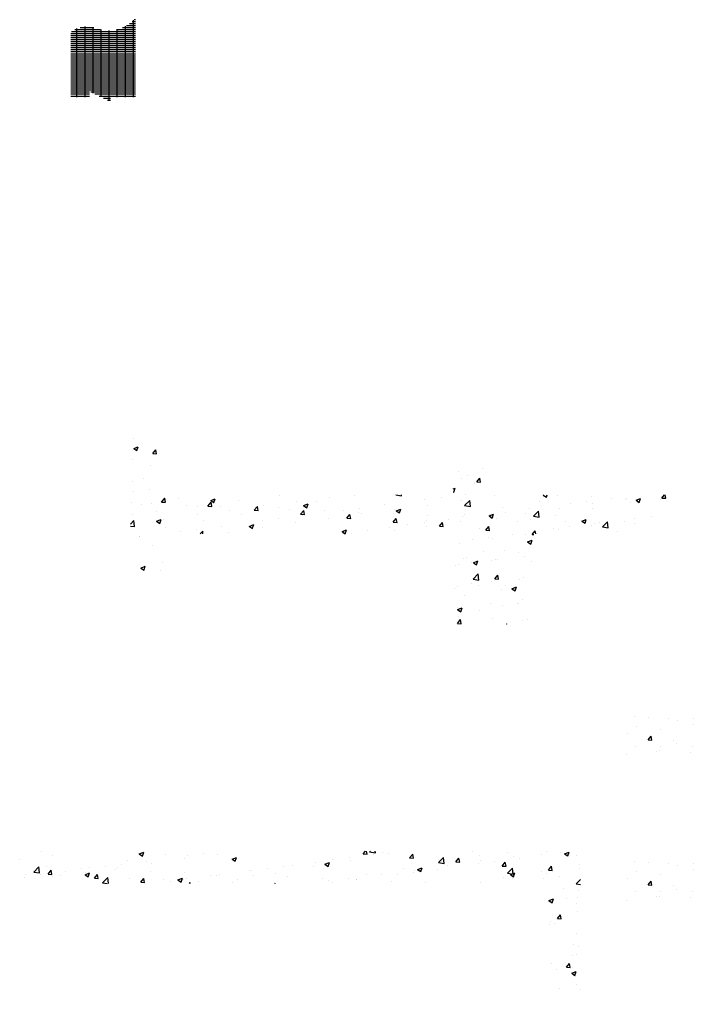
# Paper-space layout 'Layout1' of a CAD drawing. Extents: x -48985 to 14169573, y -18818 to 9731621.
# Drawn here: x 5280 to 15725, y 17682 to 32720 of the extents above; entities that cross this region are included whole.
import ezdxf

# ---------------------------------------------------------------- set-up
doc = ezdxf.new("R2010")
doc.units = 0
doc.header["$LTSCALE"] = 1000
doc.layers.get('0').update_dxf_attribs({"linetype": 'CONTINUOUS'})

# ---------------------------------------------------------------- blocks, each defined once
blk = doc.blocks.new('*X')
at = {"color": 0}
for p, q in [((7979, 35812), (8034, 35812)), ((8000, 34639), (8000, 35832)), ((8012, 35844), (8034, 35844)), ((7041, 35656), (8034, 35656)), ((7092, 35688), (7487, 35688)), ((7125, 34639), (7125, 35703)), ((7172, 35719), (7385, 35719)), ((7250, 34639), (7250, 35732)), ((7375, 34701), (7375, 35721)), ((7500, 34641), (7500, 35685)), ((7625, 34581), (7625, 35673)), ((7738, 35688), (8034, 35688)), ((7750, 34639), (7750, 35691)), ((7832, 35719), (8034, 35719)), ((7875, 34639), (7875, 35739)), ((7894, 35750), (8034, 35750)), ((7941, 35781), (8034, 35781)), ((7030, 35625), (8034, 35625)), ((7030, 35594), (8034, 35594)), ((7030, 35562), (8034, 35562)), ((7030, 35531), (8034, 35531)), ((7030, 35500), (8034, 35500)), ((7030, 35469), (8034, 35469)), ((7030, 35438), (8034, 35438)), ((7030, 35406), (8034, 35406)), ((7030, 35375), (8034, 35375)), ((7030, 35344), (8034, 35344)), ((7030, 35312), (8034, 35312)), ((7030, 35281), (8034, 35281)), ((7030, 35250), (8034, 35250)), ((7030, 35219), (8034, 35219)), ((7030, 35188), (8034, 35188)), ((7030, 35156), (8034, 35156)), ((7030, 35125), (8034, 35125)), ((7030, 35094), (8034, 35094)), ((7030, 35062), (8034, 35062)), ((7030, 35031), (8034, 35031)), ((7030, 35000), (8034, 35000)), ((7030, 34969), (8034, 34969)), ((7030, 34938), (8034, 34938)), ((7030, 34906), (8034, 34906)), ((7030, 34875), (8034, 34875)), ((7030, 34844), (8034, 34844)), ((7030, 34812), (8034, 34812)), ((7030, 34781), (8034, 34781)), ((7030, 34750), (8034, 34750)), ((7030, 34719), (7317, 34719)), ((7030, 34688), (7317, 34688)), ((7030, 34656), (7317, 34656)), ((7338, 34719), (8034, 34719)), ((7403, 34688), (8034, 34688)), ((7468, 34656), (8034, 34656)), ((7534, 34625), (7647, 34625)), ((7599, 34594), (7647, 34594)), ((22485, 26494), (22485, 26494)), ((22714, 26478), (22714, 26478)), ((23019, 26472), (23019, 26472)), ((22521, 26350), (22521, 26350)), ((23152, 26434), (23152, 26434)), ((23403, 26467), (23403, 26467)), ((23407, 26373), (23407, 26373)), ((22382, 26234), (22382, 26234)), ((22701, 26136), (22749, 26193)), ((22760, 26131), (22749, 26193)), ((22887, 26298), (22887, 26298)), ((22513, 26028), (22513, 26028)), ((22701, 26136), (22760, 26131)), ((22889, 26039), (22889, 26039)), ((23096, 26128), (23096, 26128)), ((23140, 26072), (23140, 26072)), ((23395, 26040), (23395, 26040)), ((22370, 25901), (22370, 25901)), ((22825, 25961), (22825, 25961)), ((22875, 25965), (22875, 25965)), ((23358, 25938), (23358, 25938)), ((56393, 21917), (56393, 21917)), ((56395, 21760), (56465, 21786)), ((56395, 21760), (56445, 21726)), ((56445, 21726), (56465, 21786)), ((56689, 21682), (56738, 21740)), ((56689, 21682), (56749, 21677)), ((56749, 21677), (56738, 21740)), ((56381, 21584), (56381, 21584)), ((56652, 21490), (56652, 21490)), ((61419, 21398), (61419, 21398)), ((61798, 21448), (61798, 21448)), ((56369, 21251), (56369, 21251)), ((56553, 21302), (56553, 21302)), ((61478, 21289), (61478, 21289)), ((61560, 21338), (61560, 21338)), ((61680, 21211), (61680, 21211)), ((61710, 21243), (61758, 21300)), ((61710, 21243), (61770, 21238)), ((61770, 21238), (61758, 21300)), ((56389, 21095), (56389, 21095)), ((56640, 21128), (56640, 21128)), ((61344, 21132), (61373, 21144)), ((61344, 21089), (61353, 21083)), ((61353, 21083), (61373, 21144)), ((61357, 21099), (61357, 21099)), ((61535, 21053), (61535, 21053)), ((56357, 20918), (56357, 20918)), ((56677, 20906), (56677, 20906)), ((56828, 20930), (56876, 20987)), ((56828, 20930), (56888, 20925)), ((56876, 20993), (56876, 20993)), ((56888, 20925), (56876, 20987)), ((57095, 20987), (57095, 20987)), ((57545, 20867), (57594, 20925)), ((57589, 20954), (57659, 20981)), ((57589, 20954), (57638, 20921)), ((57605, 20862), (57594, 20925)), ((57638, 20921), (57659, 20981)), ((58016, 20950), (58016, 20950)), ((58647, 21033), (58647, 21033)), ((58916, 20940), (58916, 20940)), ((59227, 20938), (59227, 20938)), ((59421, 21004), (59421, 21004)), ((59810, 21038), (59810, 21038)), ((60458, 21039), (60544, 21025)), ((60544, 21025), (60542, 21039)), ((60906, 20970), (60906, 20970)), ((61156, 21003), (61156, 21003)), ((61466, 20956), (61466, 20956)), ((61522, 20874), (61600, 20955)), ((61611, 20860), (61600, 20955)), ((61979, 21026), (61979, 21026)), ((62685, 20942), (62685, 20942)), ((62740, 21037), (62745, 21039)), ((62740, 21037), (62790, 21003)), ((62790, 21003), (62802, 21039)), ((62959, 21032), (62959, 21032)), ((63164, 20908), (63164, 20908)), ((63414, 20941), (63414, 20941)), ((63493, 21009), (63493, 21009)), ((63793, 20991), (63793, 20991)), ((64010, 20967), (64010, 20967)), ((64026, 20987), (64026, 20987)), ((64091, 20922), (64091, 20922)), ((64177, 20957), (64247, 20983)), ((64177, 20957), (64227, 20923)), ((64227, 20923), (64247, 20983)), ((64560, 20964), (64560, 20964)), ((64579, 20992), (64618, 21039)), ((64579, 20992), (64639, 20987)), ((64639, 20987), (64629, 21039)), ((56512, 20887), (56512, 20887)), ((56755, 20784), (56755, 20784)), ((57211, 20883), (57211, 20883)), ((57387, 20867), (57387, 20867)), ((57545, 20867), (57605, 20862)), ((57637, 20900), (57637, 20900)), ((57744, 20861), (57744, 20861)), ((57883, 20795), (57883, 20795)), ((58263, 20805), (58311, 20862)), ((58263, 20805), (58322, 20799)), ((58278, 20838), (58278, 20838)), ((58322, 20799), (58311, 20862)), ((58402, 20870), (58402, 20870)), ((58644, 20838), (58644, 20838)), ((58812, 20816), (58812, 20816)), ((58980, 20742), (59028, 20799)), ((59026, 20874), (59096, 20901)), ((59026, 20874), (59076, 20841)), ((59040, 20737), (59028, 20799)), ((59076, 20841), (59096, 20901)), ((59346, 20793), (59346, 20793)), ((59645, 20804), (59645, 20804)), ((59880, 20770), (59880, 20770)), ((59895, 20837), (59895, 20837)), ((60274, 20887), (60274, 20887)), ((60441, 20817), (60441, 20817)), ((60463, 20794), (60533, 20821)), ((60463, 20794), (60513, 20761)), ((60513, 20761), (60533, 20821)), ((60946, 20881), (60946, 20881)), ((61522, 20874), (61611, 20860)), ((62102, 20842), (62102, 20842)), ((62154, 20775), (62154, 20775)), ((62472, 20757), (62472, 20757)), ((62532, 20825), (62532, 20825)), ((62589, 20708), (62667, 20789)), ((62678, 20694), (62667, 20789)), ((62992, 20832), (62992, 20832)), ((63505, 20903), (63505, 20903)), ((63507, 20822), (63507, 20822)), ((56344, 20588), (56396, 20643)), ((56377, 20734), (56377, 20734)), ((56407, 20548), (56396, 20643)), ((56748, 20632), (56819, 20659)), ((56748, 20632), (56798, 20598)), ((56798, 20598), (56819, 20659)), ((56864, 20660), (56864, 20660)), ((57378, 20731), (57378, 20731)), ((57477, 20637), (57477, 20637)), ((58060, 20737), (58060, 20737)), ((58384, 20638), (58384, 20638)), ((58635, 20671), (58635, 20671)), ((58903, 20607), (58903, 20607)), ((58980, 20742), (59040, 20737)), ((59013, 20721), (59013, 20721)), ((59409, 20671), (59409, 20671)), ((59697, 20679), (59745, 20736)), ((59697, 20679), (59757, 20674)), ((59757, 20674), (59745, 20736)), ((59928, 20746), (59928, 20746)), ((60414, 20748), (60414, 20748)), ((60414, 20616), (60463, 20674)), ((60414, 20616), (60474, 20611)), ((60474, 20611), (60463, 20674)), ((60893, 20609), (60893, 20609)), ((60935, 20641), (60935, 20641)), ((60947, 20725), (60947, 20725)), ((61132, 20554), (61180, 20611)), ((61191, 20548), (61180, 20611)), ((61272, 20659), (61272, 20659)), ((61454, 20623), (61454, 20623)), ((61481, 20703), (61481, 20703)), ((61518, 20741), (61518, 20741)), ((61900, 20714), (61970, 20741)), ((61900, 20714), (61950, 20681)), ((61903, 20742), (61903, 20742)), ((61950, 20680), (61970, 20741)), ((61967, 20693), (61967, 20693)), ((62015, 20680), (62015, 20680)), ((62341, 20622), (62341, 20622)), ((62549, 20658), (62549, 20658)), ((62589, 20708), (62678, 20694)), ((62924, 20722), (62924, 20722)), ((63083, 20635), (63083, 20635)), ((63337, 20634), (63407, 20661)), ((63337, 20634), (63387, 20600)), ((63387, 20600), (63407, 20661)), ((63617, 20613), (63617, 20613)), ((63657, 20543), (63734, 20624)), ((63746, 20529), (63734, 20624)), ((63998, 20634), (63998, 20634)), ((64161, 20679), (64161, 20679)), ((64412, 20712), (64412, 20712)), ((56344, 20558), (56407, 20548)), ((56345, 20585), (56345, 20585)), ((56894, 20537), (56894, 20537)), ((57124, 20472), (57124, 20472)), ((57374, 20505), (57374, 20505)), ((57427, 20439), (57464, 20477)), ((57468, 20439), (57464, 20477)), ((57753, 20555), (57753, 20555)), ((57871, 20462), (57871, 20462)), ((58186, 20552), (58256, 20579)), ((58186, 20552), (58205, 20539)), ((58205, 20539), (58235, 20518)), ((58235, 20518), (58242, 20539)), ((58242, 20539), (58256, 20579)), ((58390, 20537), (58390, 20537)), ((59623, 20472), (59693, 20499)), ((59623, 20472), (59672, 20439)), ((59673, 20439), (59693, 20498)), ((60011, 20493), (60011, 20493)), ((60352, 20541), (60352, 20541)), ((60429, 20484), (60429, 20484)), ((60643, 20576), (60643, 20576)), ((60934, 20548), (60934, 20548)), ((61132, 20554), (61191, 20548)), ((61758, 20522), (61758, 20522)), ((61849, 20491), (61897, 20548)), ((61849, 20491), (61909, 20486)), ((61909, 20485), (61897, 20548)), ((62566, 20428), (62614, 20485)), ((62623, 20439), (62614, 20485)), ((62901, 20513), (62901, 20513)), ((62979, 20499), (62979, 20499)), ((63151, 20546), (63151, 20546)), ((63493, 20570), (63493, 20570)), ((63530, 20596), (63530, 20596)), ((63657, 20543), (63745, 20529)), ((63889, 20472), (63889, 20472)), ((64150, 20590), (64150, 20590)), ((56482, 20395), (56482, 20395)), ((56492, 20389), (56492, 20389)), ((59632, 20443), (59632, 20443)), ((59769, 20441), (59769, 20441)), ((61640, 20348), (61640, 20348)), ((61890, 20380), (61890, 20380)), ((61955, 20360), (61955, 20360)), ((62269, 20430), (62269, 20430)), ((62460, 20424), (62460, 20424)), ((62497, 20311), (62567, 20338)), ((62497, 20311), (62547, 20278)), ((62547, 20278), (62567, 20338)), ((62566, 20428), (62594, 20426)), ((56693, 20260), (56693, 20260)), ((61442, 20290), (61442, 20290)), ((61820, 20169), (61820, 20169)), ((62140, 20172), (62140, 20172)), ((61497, 20057), (61497, 20057)), ((61557, 20072), (61557, 20072)), ((61657, 19989), (61727, 20016)), ((61707, 19955), (61727, 20016)), ((61943, 20028), (61943, 20028)), ((62006, 20036), (62006, 20036)), ((62031, 20035), (62031, 20035)), ((62354, 20147), (62354, 20147)), ((62448, 20092), (62448, 20092)), ((62565, 20012), (62565, 20012)), ((56505, 19907), (56575, 19934)), ((56505, 19907), (56555, 19873)), ((56555, 19873), (56575, 19934)), ((56817, 19864), (56817, 19864)), ((56840, 19995), (56840, 19995)), ((61377, 19953), (61377, 19953)), ((61429, 19957), (61429, 19957)), ((61627, 19986), (61627, 19986)), ((61657, 19989), (61707, 19955)), ((61655, 19734), (61733, 19815)), ((61655, 19734), (61744, 19720)), ((61744, 19720), (61733, 19815)), ((61988, 19739), (62036, 19796)), ((61988, 19739), (62047, 19733)), ((62047, 19733), (62036, 19796)), ((62375, 19725), (62375, 19725)), ((62436, 19759), (62436, 19759)), ((61364, 19592), (61364, 19592)), ((61417, 19624), (61417, 19624)), ((61621, 19661), (61621, 19661)), ((61743, 19642), (61743, 19642)), ((61931, 19695), (61931, 19695)), ((62099, 19575), (62099, 19575)), ((62155, 19638), (62155, 19638)), ((62254, 19586), (62324, 19613)), ((62254, 19586), (62303, 19553)), ((62303, 19553), (62324, 19613)), ((61515, 19475), (61515, 19475)), ((62424, 19426), (62424, 19426)), ((61405, 19291), (61405, 19291)), ((61413, 19264), (61483, 19291)), ((61413, 19264), (61463, 19230)), ((61463, 19230), (61484, 19291)), ((61755, 19256), (61755, 19256)), ((61918, 19362), (61918, 19362)), ((62112, 19330), (62112, 19330)), ((62338, 19356), (62338, 19356)), ((62362, 19363), (62362, 19363)), ((61409, 19049), (61457, 19107)), ((61427, 19150), (61427, 19150)), ((61469, 19044), (61457, 19107)), ((61480, 19247), (61480, 19247)), ((61960, 19127), (61960, 19127)), ((62494, 19105), (62494, 19105)), ((61409, 19049), (61469, 19044)), ((62170, 19039), (62175, 19044)), ((62176, 19039), (62175, 19044)), ((62411, 19093), (62411, 19093)), ((54965, 15511), (54965, 15511)), ((56482, 15476), (56552, 15503)), ((56532, 15442), (56552, 15503)), ((59951, 15476), (59986, 15518)), ((60011, 15471), (60002, 15518)), ((60050, 15506), (60061, 15518)), ((60050, 15506), (60139, 15493)), ((60139, 15493), (60136, 15518)), ((60247, 15490), (60247, 15490)), ((61648, 15516), (61648, 15516)), ((62182, 15493), (62182, 15493)), ((62797, 15506), (62797, 15506)), ((63000, 15490), (63000, 15490)), ((63071, 15478), (63141, 15505)), ((63121, 15444), (63141, 15505)), ((54624, 15383), (54624, 15383)), ((55144, 15458), (55144, 15458)), ((56299, 15372), (56299, 15372)), ((56482, 15476), (56532, 15442)), ((56591, 15365), (56591, 15365)), ((56882, 15472), (56882, 15472)), ((57183, 15405), (57183, 15405)), ((57223, 15449), (57223, 15449)), ((57473, 15482), (57473, 15482)), ((57688, 15469), (57688, 15469)), ((57920, 15396), (57990, 15422)), ((57920, 15396), (57969, 15362)), ((57969, 15362), (57990, 15422)), ((59214, 15345), (59214, 15345)), ((59357, 15316), (59427, 15342)), ((59406, 15282), (59427, 15342)), ((59481, 15386), (59481, 15386)), ((59731, 15419), (59731, 15419)), ((59733, 15420), (59733, 15420)), ((59757, 15376), (59757, 15376)), ((59951, 15476), (60011, 15471)), ((60110, 15469), (60110, 15469)), ((60340, 15476), (60340, 15476)), ((60668, 15414), (60717, 15471)), ((60668, 15414), (60728, 15408)), ((60728, 15408), (60717, 15471)), ((61118, 15341), (61196, 15422)), ((61118, 15341), (61207, 15327)), ((61163, 15357), (61163, 15357)), ((61207, 15327), (61196, 15422)), ((61386, 15351), (61434, 15408)), ((61386, 15351), (61445, 15346)), ((61445, 15346), (61434, 15408)), ((61746, 15457), (61746, 15457)), ((61773, 15367), (61773, 15367)), ((61989, 15357), (61989, 15357)), ((62103, 15288), (62151, 15346)), ((62163, 15283), (62151, 15346)), ((62278, 15431), (62278, 15431)), ((62368, 15406), (62368, 15406)), ((62716, 15471), (62716, 15471)), ((63071, 15478), (63121, 15444)), ((63250, 15448), (63250, 15448)), ((54847, 15194), (54925, 15276)), ((54847, 15194), (54936, 15181)), ((54936, 15181), (54925, 15276)), ((55048, 15276), (55048, 15276)), ((55069, 15164), (55117, 15221)), ((55129, 15158), (55117, 15221)), ((55331, 15200), (55331, 15200)), ((55581, 15253), (55581, 15253)), ((55645, 15195), (55645, 15195)), ((55716, 15272), (55716, 15272)), ((55962, 15283), (55962, 15283)), ((56115, 15231), (56115, 15231)), ((56150, 15259), (56150, 15259)), ((56212, 15316), (56212, 15316)), ((56649, 15208), (56649, 15208)), ((56670, 15334), (56670, 15334)), ((58195, 15211), (58195, 15211)), ((58220, 15220), (58220, 15220)), ((58471, 15253), (58471, 15253)), ((58709, 15281), (58709, 15281)), ((58849, 15303), (58849, 15303)), ((59174, 15276), (59174, 15276)), ((59357, 15316), (59406, 15282)), ((60580, 15257), (60580, 15257)), ((60729, 15191), (60729, 15191)), ((60740, 15222), (60740, 15222)), ((60794, 15235), (60864, 15262)), ((60794, 15235), (60844, 15202)), ((60844, 15202), (60864, 15262)), ((61107, 15241), (61107, 15241)), ((61259, 15297), (61259, 15297)), ((61739, 15324), (61739, 15324)), ((62103, 15288), (62163, 15283)), ((62185, 15175), (62263, 15257)), ((62274, 15162), (62263, 15257)), ((62711, 15207), (62711, 15207)), ((62820, 15225), (62868, 15283)), ((62820, 15225), (62880, 15220)), ((62880, 15220), (62868, 15283)), ((63294, 15307), (63294, 15307)), ((63298, 15244), (63298, 15244)), ((54701, 15117), (54701, 15117)), ((54725, 15164), (54725, 15164)), ((54952, 15150), (54952, 15150)), ((55069, 15164), (55129, 15158)), ((55132, 15125), (55132, 15125)), ((55133, 15172), (55133, 15172)), ((55258, 15141), (55258, 15141)), ((55642, 15153), (55712, 15180)), ((55642, 15153), (55692, 15120)), ((55692, 15120), (55712, 15180)), ((55786, 15101), (55835, 15158)), ((55786, 15101), (55846, 15096)), ((55792, 15119), (55792, 15119)), ((55846, 15095), (55835, 15158)), ((55914, 15029), (55992, 15110)), ((56003, 15018), (55992, 15110)), ((56326, 15096), (56326, 15096)), ((56504, 15038), (56552, 15095)), ((56504, 15038), (56563, 15033)), ((56563, 15033), (56552, 15095)), ((56860, 15074), (56860, 15074)), ((56960, 15054), (56960, 15054)), ((57079, 15073), (57149, 15100)), ((57079, 15073), (57129, 15040)), ((57129, 15039), (57149, 15100)), ((57171, 15072), (57171, 15072)), ((57183, 15185), (57183, 15185)), ((57210, 15087), (57210, 15087)), ((57394, 15051), (57394, 15051)), ((57589, 15137), (57589, 15137)), ((57676, 15136), (57676, 15136)), ((57717, 15163), (57717, 15163)), ((58007, 15076), (58007, 15076)), ((58250, 15140), (58250, 15140)), ((58591, 15176), (58591, 15176)), ((58784, 15118), (58784, 15118)), ((59318, 15095), (59318, 15095)), ((59413, 15056), (59413, 15056)), ((59721, 15087), (59721, 15087)), ((59847, 15075), (59847, 15075)), ((59852, 15073), (59852, 15073)), ((59997, 15156), (59997, 15156)), ((60235, 15158), (60235, 15158)), ((60386, 15050), (60386, 15050)), ((60478, 15158), (60478, 15158)), ((62128, 15107), (62128, 15107)), ((62185, 15175), (62274, 15162)), ((62231, 15155), (62301, 15182)), ((62231, 15155), (62281, 15122)), ((62266, 15098), (62266, 15098)), ((62281, 15122), (62301, 15182)), ((62737, 15095), (62737, 15095)), ((62785, 15173), (62785, 15173)), ((62987, 15128), (62987, 15128)), ((63252, 15010), (63318, 15078)), ((55914, 15029), (55985, 15018)), ((57257, 15018), (57269, 15033)), ((57272, 15018), (57269, 15033)), ((57927, 15029), (57927, 15029)), ((58581, 15018), (58586, 15020)), ((58586, 15018), (58586, 15020)), ((59468, 15025), (59468, 15025)), ((60920, 15028), (60920, 15028)), ((61760, 15034), (61760, 15034)), ((63055, 14937), (63055, 14937)), ((63252, 15010), (63318, 15000)), ((63286, 14911), (63286, 14911)), ((62828, 14753), (62898, 14780)), ((62828, 14753), (62878, 14719)), ((62878, 14719), (62898, 14780)), ((63103, 14784), (63103, 14784)), ((63266, 14803), (63266, 14803)), ((63253, 14710), (63253, 14710)), ((62959, 14473), (63007, 14531)), ((62959, 14473), (63019, 14468)), ((63019, 14468), (63007, 14531)), ((63274, 14578), (63274, 14578)), ((62840, 14389), (62840, 14389)), ((62856, 14429), (62856, 14429)), ((62910, 14391), (62910, 14391)), ((63262, 14245), (63262, 14245)), ((63208, 14078), (63208, 14078)), ((63291, 14041), (63291, 14041)), ((63195, 13895), (63195, 13895)), ((63250, 13912), (63250, 13912)), ((62872, 13784), (62872, 13784)), ((63098, 13721), (63146, 13779)), ((63098, 13721), (63157, 13716)), ((63157, 13716), (63146, 13778)), ((63195, 13716), (63195, 13716)), ((62945, 13684), (62945, 13684)), ((63181, 13625), (63251, 13652)), ((63181, 13625), (63231, 13591)), ((63231, 13591), (63251, 13652)), ((63238, 13579), (63238, 13579)), ((62996, 13387), (62996, 13387)), ((63250, 13444), (63250, 13444)), ((63311, 13372), (63311, 13372))]:
    blk.add_line(p, q, dxfattribs=at)

psp = doc.layouts.get("Layout1")

# ---------------------------------------------------------------- block references
at = {"color": 0}
for p in [(-49344, 4310), (-953, -3123), (-7682, -4582), (-7682, -6832), (-7682, -6832)]:
    psp.add_blockref('*X', p, dxfattribs=at)

doc.saveas('drawing.dxf')
